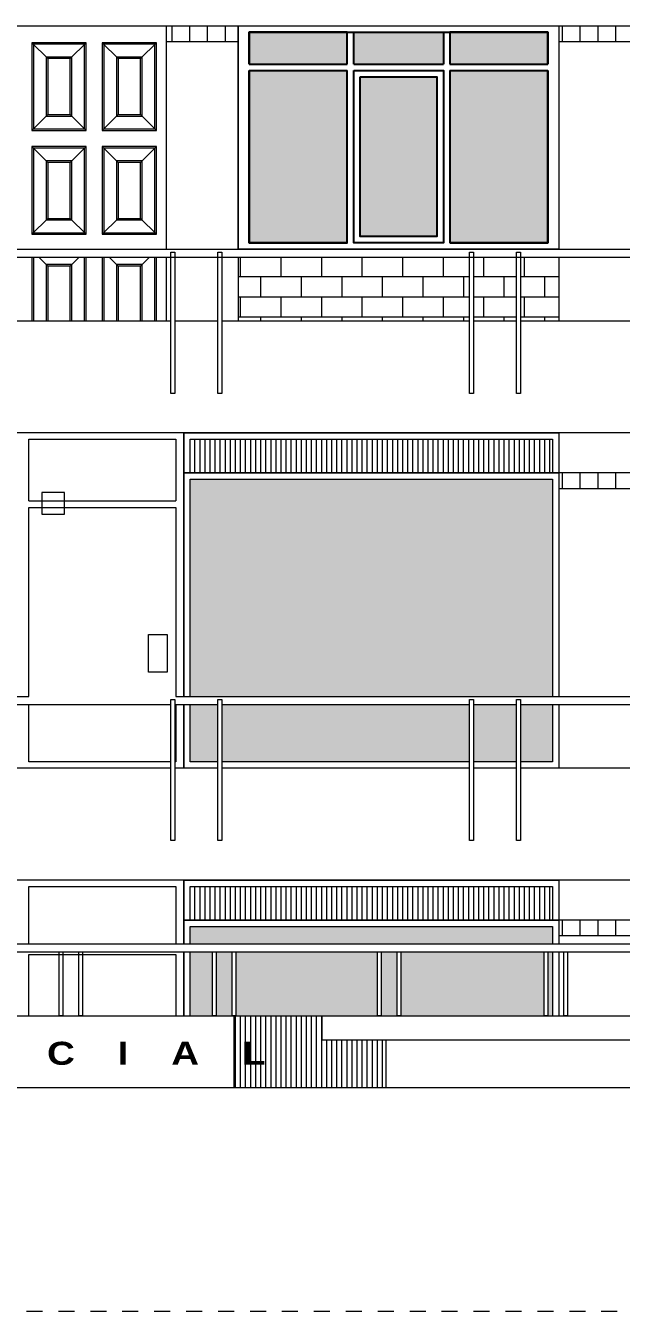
# Model space of a CAD drawing. Header units: millimetres. Extents: x 2178 to 2304, y 1220 to 1359.
# Drawn here: x 2271.5 to 2275.23, y 1232.45 to 1240.5 of the extents above; entities that cross this region are included whole.
import ezdxf
from ezdxf.enums import TextEntityAlignment as Align

# ---------------------------------------------------------------- set-up
doc = ezdxf.new("R2010")
doc.units = ezdxf.units.MM
doc.linetypes.add('HIDDEN2', pattern=[0.1875, 0.125, -0.0625])
doc.layers.get('0').update_dxf_attribs({"lineweight": 0})
for name, color, linetype, lineweight in [('Pluma 0.10', 252, 'Continuous', 0), ('PLUMA 7', 10, 'Continuous', 0), ('Proy. Volado', 150, 'HIDDEN2', 5), ('TEXTO', 5, 'Continuous', 18), ('VIDRIOS', 250, 'Continuous', 5)]:
    doc.layers.add(name, color=color, linetype=linetype, lineweight=lineweight)
doc.layers.add('Vidrio', color=150, linetype='Continuous')
doc.styles.add('ARIAL-N', font='arialbd.ttf')
pattern_1 = [(90, (1087.04629, -584.65824), (-0.111125, 7e-18), [])]
pattern_2 = [(90, (1087.046287, -584.65824), (-0.03175, 2e-18), [])]

msp = doc.modelspace()

# ---------------------------------------------------------------- hatches: boundary and pattern name
at = {"layer": 'Pluma 0.10'}
h = msp.add_hatch(dxfattribs=at)
h.set_pattern_fill('LINE', color=256, scale=0.035, angle=90)
h.set_pattern_definition(pattern_1)
h.paths.add_polyline_path([(2261.6995, 1240.5046), (2260.8323, 1240.5046), (2260.7258, 1240.4046), (2261.6995, 1240.4046)])
h.paths.add_polyline_path([(2263.6295, 1240.5046), (2262.6295, 1240.5046), (2262.6295, 1240.4046), (2263.6295, 1240.4046)])
h.paths.add_polyline_path([(2267.9795, 1240.5046), (2266.2295, 1240.5046), (2266.2295, 1240.4046), (2267.9795, 1240.4046)])
h.paths.add_polyline_path([(2272.8295, 1240.5046), (2272.3795, 1240.5046), (2272.3795, 1240.4046), (2272.8295, 1240.4046)])
h.paths.add_polyline_path([(2276.3795, 1240.5046), (2274.8393, 1240.5046), (2274.8393, 1240.4046), (2276.3795, 1240.4046)])
h = msp.add_hatch(dxfattribs=at)
h.set_pattern_fill('BRICK', color=256, scale=0.02)
h.set_pattern_definition([(0, (1087.04629, -584.65824), (0, 0.127), []), (90, (1087.04629, -584.65824), (-0.254, 2e-17), [0.127, -0.127]), (90, (1087.17329, -584.65824), (-0.254, 2e-17), [-0.127, 0.127])])
h.paths.add_polyline_path([(2264.4825, 1238.6546), (2264.4825, 1239.0546), (2263.6295, 1239.0546), (2263.6295, 1238.6546)])
h.paths.add_polyline_path([(2264.5072, 1238.6546), (2264.7766, 1238.6546), (2264.7766, 1239.0546), (2264.5072, 1239.0546)])
h.paths.add_polyline_path([(2264.8013, 1239.0546), (2264.8013, 1238.6546), (2266.2295, 1238.6546), (2266.2295, 1239.0546)])
h.paths.add_polyline_path([(2270.3332, 1238.6546), (2270.3332, 1239.0546), (2269.1295, 1239.0546), (2269.1295, 1238.6546), (2269.5045, 1238.6546)])
h.paths.add_polyline_path([(2270.6273, 1239.0546), (2270.3579, 1239.0546), (2270.3579, 1238.6546), (2270.6273, 1238.6546)])
h.paths.add_polyline_path([(2271.0795, 1238.6546), (2271.0795, 1239.0546), (2270.652, 1239.0546), (2270.652, 1238.6546)])
h.paths.add_polyline_path([(2274.2795, 1238.6546), (2274.2795, 1239.0546), (2272.8295, 1239.0546), (2272.8295, 1238.6546)])
h.paths.add_polyline_path([(2274.5736, 1238.6546), (2274.5736, 1239.0546), (2274.3042, 1239.0546), (2274.3042, 1238.6546)])
h.paths.add_polyline_path([(2274.8393, 1239.0546), (2274.5983, 1239.0546), (2274.5983, 1238.6546), (2274.8393, 1238.6546)])
h = msp.add_hatch(dxfattribs=at)
h.set_pattern_fill('LINE', color=256, scale=0.01, angle=90)
h.set_pattern_definition(pattern_2)
h.paths.add_polyline_path([(2274.7993, 1237.9146), (2272.5293, 1237.9146), (2272.5293, 1237.7046), (2274.7993, 1237.7046)])
h = msp.add_hatch(dxfattribs=at)
h.set_pattern_fill('LINE', color=256, scale=0.035, angle=90)
h.set_pattern_definition(pattern_1)
h.paths.add_polyline_path([(2276.3795, 1237.7046), (2274.8393, 1237.7046), (2274.8393, 1237.6046), (2276.3795, 1237.6046)])
h = msp.add_hatch(dxfattribs=at)
h.set_pattern_fill('LINE', color=256, scale=0.01, angle=90)
h.set_pattern_definition([(90, (1087.046287, -587.45824), (-0.03175, 2e-18), [])])
h.paths.add_polyline_path([(2274.7993, 1234.9046), (2274.7993, 1235.1146), (2272.5293, 1235.1146), (2272.5293, 1234.9046)])
h = msp.add_hatch(dxfattribs=at)
h.set_pattern_fill('LINE', color=256, scale=0.035, angle=90)
h.set_pattern_definition([(90, (1087.04629, -587.45824), (-0.111125, 7e-18), [])])
h.paths.add_polyline_path([(2276.3795, 1234.9046), (2274.8393, 1234.9046), (2274.8393, 1234.8046), (2276.3795, 1234.8046)])
h = msp.add_hatch(dxfattribs=at)
h.set_pattern_fill('LINE', color=256, scale=0.01, angle=90)
h.set_pattern_definition(pattern_2)
h.paths.add_polyline_path([(2271.0045, 1234.3046), (2270.2545, 1233.8546), (2271.0045, 1233.8546)])
h.paths.add_polyline_path([(2273.7545, 1234.1546), (2273.3545, 1234.1546), (2273.3545, 1234.3046), (2272.8045, 1234.3046), (2272.8045, 1233.8546), (2273.7545, 1233.8546)])
h.paths.add_polyline_path([(2277.0795, 1234.3046), (2276.3795, 1234.3046), (2276.3795, 1234.1546), (2275.9795, 1234.1546), (2275.9795, 1233.8546), (2277.0795, 1233.8546)])
h.paths.add_polyline_path([(2277.9795, 1234.3046), (2277.2295, 1234.3046), (2277.2295, 1233.8546), (2277.9795, 1233.8546)])
h.paths.add_polyline_path([(2278.7295, 1234.3046), (2278.4795, 1234.3046), (2278.4795, 1233.8546), (2278.7295, 1233.8546)])
at = {"layer": 'VIDRIOS'}
h = msp.add_hatch(color=256, dxfattribs=at)
h.set_gradient(color1=(157, 154, 158), rotation=45, one_color=1, tint=1, name='HEMISPHERICAL')
h.paths.add_polyline_path([(2273.5138, 1240.2246), (2272.8994, 1240.2246), (2272.8994, 1239.1446), (2273.5138, 1239.1446)])
h.paths.add_polyline_path([(2273.5138, 1240.4646), (2272.8994, 1240.4646), (2272.8994, 1240.2646), (2273.5138, 1240.2646)])
h.paths.add_polyline_path([(2274.1151, 1240.4646), (2273.5538, 1240.4646), (2273.5538, 1240.2646), (2274.1151, 1240.2646)])
h.paths.add_polyline_path([(2274.0751, 1240.1846), (2273.5938, 1240.1846), (2273.5938, 1239.1846), (2274.0751, 1239.1846)])
h.paths.add_polyline_path([(2274.7694, 1240.2246), (2274.1551, 1240.2246), (2274.1551, 1239.1446), (2274.7694, 1239.1446)])
h.paths.add_polyline_path([(2274.7694, 1240.4646), (2274.1551, 1240.4646), (2274.1551, 1240.2646), (2274.7694, 1240.2646)])
h = msp.add_hatch(color=256, dxfattribs=at)
h.set_gradient(color1=(157, 154, 158), rotation=45, one_color=1, tint=1, name='HEMISPHERICAL')
h.paths.add_polyline_path([(2274.7993, 1236.3046), (2274.7993, 1237.6646), (2272.5293, 1237.6646), (2272.5293, 1236.3046)])
h.paths.add_polyline_path([(2274.2795, 1235.8946), (2274.2795, 1236.2546), (2272.728, 1236.2546), (2272.728, 1235.8946)])
h.paths.add_polyline_path([(2272.7033, 1236.2546), (2272.5293, 1236.2546), (2272.5293, 1235.8946), (2272.7033, 1235.8946)])
h.paths.add_polyline_path([(2274.7993, 1236.2546), (2274.5983, 1236.2546), (2274.5983, 1235.8946), (2274.7993, 1235.8946)])
h.paths.add_polyline_path([(2274.5736, 1236.2546), (2274.3042, 1236.2546), (2274.3042, 1235.8946), (2274.5736, 1235.8946)])
h = msp.add_hatch(color=256, dxfattribs=at)
h.set_gradient(color1=(157, 154, 158), rotation=45, one_color=1, tint=1, name='HEMISPHERICAL')
h.paths.add_polyline_path([(2272.67, 1234.7046), (2272.5293, 1234.7046), (2272.5293, 1234.3046), (2272.67, 1234.3046)])
h.paths.add_polyline_path([(2274.7993, 1234.8646), (2272.5293, 1234.8646), (2272.5293, 1234.7546), (2274.7993, 1234.7546)])
h.paths.add_polyline_path([(2273.7036, 1234.7046), (2272.8149, 1234.7046), (2272.8149, 1234.3046), (2273.7036, 1234.3046)])
h.paths.add_polyline_path([(2272.7927, 1234.7046), (2272.6923, 1234.7046), (2272.6923, 1234.3046), (2272.7927, 1234.3046)])
h.paths.add_polyline_path([(2273.8262, 1234.7046), (2273.7258, 1234.7046), (2273.7258, 1234.3046), (2273.8262, 1234.3046)])
h.paths.add_polyline_path([(2274.7469, 1234.7046), (2273.8485, 1234.7046), (2273.8485, 1234.3046), (2274.7469, 1234.3046)])
h.paths.add_polyline_path([(2274.7993, 1234.7046), (2274.7692, 1234.7046), (2274.7692, 1234.3046), (2274.7993, 1234.3046)])

# ---------------------------------------------------------------- linework, layer by layer
for points in [[(2272.3795, 1240.5046), (2272.3795, 1239.1046)], [(2272.8295, 1240.5046), (2272.8295, 1239.1046)], [(2274.8393, 1240.5046), (2274.8393, 1239.1046)], [(2272.3795, 1239.0546), (2272.3795, 1238.6546)], [(2272.8295, 1239.0546), (2272.8295, 1238.6546)], [(2274.8393, 1239.0546), (2274.8393, 1238.6546)], [(2272.4092, 1238.6546), (2270.652, 1238.6546)], [(2272.7033, 1238.6546), (2272.4339, 1238.6546)], [(2274.2795, 1238.6546), (2272.728, 1238.6546)], [(2274.5736, 1238.6546), (2274.3042, 1238.6546)], [(2276.2038, 1238.6546), (2274.5983, 1238.6546)], [(2277.8155, 1237.9546), (2269.5045, 1237.9546)], [(2272.4893, 1237.9546), (2272.4893, 1236.3046)], [(2274.8393, 1237.9546), (2274.8393, 1236.3046)], [(2271.5195, 1237.5287), (2271.5195, 1237.9146), (2272.4395, 1237.9146), (2272.4395, 1237.5287)], [(2272.5293, 1237.7046), (2272.5293, 1237.9146), (2274.7993, 1237.9146), (2274.7993, 1237.7046)], [(2272.4893, 1236.3046), (2272.4893, 1237.7046), (2274.8393, 1237.7046), (2274.8393, 1236.3046)], [(2272.5293, 1236.3046), (2272.5293, 1237.6646), (2274.7993, 1237.6646), (2274.7993, 1236.3046)], [(2271.5195, 1237.5287), (2272.4395, 1237.5287)], [(2271.5195, 1236.3046), (2271.5195, 1237.4887)], [(2271.5195, 1237.4887), (2272.4395, 1237.4887)], [(2272.4395, 1237.4887), (2272.4395, 1236.3046)], [(2272.4092, 1235.8946), (2271.5195, 1235.8946), (2271.5195, 1236.2546)], [(2272.4395, 1236.2546), (2272.4395, 1235.8946), (2272.4339, 1235.8946)], [(2272.4893, 1236.2546), (2272.4893, 1235.8546)], [(2272.7033, 1235.8546), (2272.4893, 1235.8546), (2272.4893, 1236.2546)], [(2272.7033, 1235.8946), (2272.5293, 1235.8946), (2272.5293, 1236.2546)], [(2274.8393, 1236.2546), (2274.8393, 1235.8546), (2274.5983, 1235.8546)], [(2274.7993, 1236.2546), (2274.7993, 1235.8946), (2274.5983, 1235.8946)], [(2274.8393, 1236.2546), (2274.8393, 1235.8546)], [(2272.4092, 1235.8546), (2270.652, 1235.8546)], [(2272.7033, 1235.8546), (2272.4339, 1235.8546)], [(2274.2795, 1235.8946), (2272.728, 1235.8946)], [(2274.2795, 1235.8546), (2272.728, 1235.8546)], [(2274.2795, 1235.8546), (2272.728, 1235.8546)], [(2274.5736, 1235.8946), (2274.3042, 1235.8946)], [(2274.5736, 1235.8546), (2274.3042, 1235.8546)], [(2274.5736, 1235.8546), (2274.3042, 1235.8546)], [(2276.2038, 1235.8546), (2274.5983, 1235.8546)], [(2277.9103, 1235.1546), (2269.5045, 1235.1546)], [(2271.5195, 1234.7546), (2271.5195, 1235.1146), (2272.4395, 1235.1146), (2272.4395, 1234.7546)], [(2272.4893, 1235.1546), (2272.4893, 1234.7546)], [(2272.5293, 1234.9046), (2272.5293, 1235.1146), (2274.7993, 1235.1146), (2274.7993, 1234.9046)], [(2274.8393, 1235.1546), (2274.8393, 1234.7546)], [(2272.4893, 1234.7546), (2272.4893, 1234.9046), (2274.8393, 1234.9046), (2274.8393, 1234.7546)], [(2272.5293, 1234.7546), (2272.5293, 1234.8646), (2274.7993, 1234.8646), (2274.7993, 1234.7546)], [(2271.0045, 1234.7546), (2277.0795, 1234.7546)], [(2271.0184, 1234.7046), (2277.0795, 1234.7046)], [(2271.5195, 1234.3046), (2271.5195, 1234.6887)], [(2271.5195, 1234.6887), (2272.4395, 1234.6887)], [(2272.4395, 1234.6887), (2272.4395, 1234.3046)], [(2272.4893, 1234.7046), (2272.4893, 1234.3046)], [(2272.4893, 1234.3046), (2272.4893, 1234.7046)], [(2272.5293, 1234.3046), (2272.5293, 1234.7046)], [(2274.7993, 1234.7046), (2274.7993, 1234.3046)], [(2274.8393, 1234.7046), (2274.8393, 1234.3046)], [(2274.8393, 1234.7046), (2274.8393, 1234.3046)], [(2271.0045, 1234.3046), (2277.0795, 1234.3046)], [(2272.8045, 1233.8546), (2272.8045, 1234.3046)], [(2273.3545, 1234.1546), (2273.3545, 1234.3046)], [(2273.3545, 1234.3046), (2273.3545, 1234.1546), (2276.3795, 1234.1546)], [(2273.3545, 1234.1546), (2273.7545, 1234.1546), (2273.7545, 1233.8546)]]:
    msp.add_lwpolyline(points)
for points in [[(2272.8295, 1240.5046), (2274.8393, 1240.5046), (2274.8393, 1239.1046), (2272.8295, 1239.1046)], [(2272.4893, 1237.9546), (2274.8393, 1237.9546), (2274.8393, 1237.7046), (2272.4893, 1237.7046)], [(2271.5997, 1237.4451), (2271.742, 1237.4451), (2271.742, 1237.5813), (2271.5997, 1237.5813)], [(2272.2684, 1236.6918), (2272.386, 1236.6918), (2272.386, 1236.4567), (2272.2684, 1236.4567)], [(2272.4893, 1235.1546), (2274.8393, 1235.1546), (2274.8393, 1234.9046), (2272.4893, 1234.9046)], [(2271.71, 1234.7046), (2271.7323, 1234.7046), (2271.7323, 1234.3046), (2271.71, 1234.3046)], [(2271.8327, 1234.7046), (2271.8549, 1234.7046), (2271.8549, 1234.3046), (2271.8327, 1234.3046)], [(2272.67, 1234.7046), (2272.6923, 1234.7046), (2272.6923, 1234.3046), (2272.67, 1234.3046)], [(2272.7927, 1234.7046), (2272.8149, 1234.7046), (2272.8149, 1234.3046), (2272.7927, 1234.3046)], [(2273.7036, 1234.7046), (2273.7258, 1234.7046), (2273.7258, 1234.3046), (2273.7036, 1234.3046)], [(2273.8262, 1234.7046), (2273.8485, 1234.7046), (2273.8485, 1234.3046), (2273.8262, 1234.3046)], [(2274.7469, 1234.7046), (2274.7692, 1234.7046), (2274.7692, 1234.3046), (2274.7469, 1234.3046)], [(2274.8696, 1234.7046), (2274.8918, 1234.7046), (2274.8918, 1234.3046), (2274.8696, 1234.3046)]]:
    msp.add_lwpolyline(points, close=True)
at = {"layer": 'Pluma 0.10'}
for p, q in [((2271.8786, 1240.3984), (2271.5386, 1240.3984)), ((2271.5386, 1240.3984), (2271.5386, 1239.8484)), ((2271.6386, 1240.2984), (2271.5386, 1240.3984)), ((2271.8786, 1240.3984), (2271.5386, 1240.3984)), ((2271.5386, 1240.3984), (2271.5386, 1239.8484)), ((2271.6386, 1240.2984), (2271.5386, 1240.3984)), ((2271.8686, 1240.3884), (2271.5486, 1240.3884)), ((2271.5486, 1240.3884), (2271.5486, 1239.8584)), ((2271.8686, 1240.3884), (2271.5486, 1240.3884)), ((2271.5486, 1240.3884), (2271.5486, 1239.8584)), ((2271.7786, 1240.2984), (2271.8786, 1240.3984)), ((2271.7786, 1240.2984), (2271.8786, 1240.3984)), ((2271.8686, 1239.8584), (2271.8686, 1240.3884)), ((2271.8686, 1239.8584), (2271.8686, 1240.3884)), ((2271.8786, 1239.8484), (2271.8786, 1240.3984)), ((2271.8786, 1240.3984), (2271.8786, 1240.3984)), ((2271.8786, 1239.8484), (2271.8786, 1240.3984)), ((2271.8786, 1240.3984), (2271.8786, 1240.3984)), ((2272.3186, 1240.3984), (2271.9786, 1240.3984)), ((2271.9786, 1240.3984), (2271.9786, 1239.8484)), ((2272.0786, 1240.2984), (2271.9786, 1240.3984)), ((2272.3186, 1240.3984), (2271.9786, 1240.3984)), ((2271.9786, 1240.3984), (2271.9786, 1239.8484)), ((2272.0786, 1240.2984), (2271.9786, 1240.3984)), ((2272.3086, 1240.3884), (2271.9886, 1240.3884)), ((2271.9886, 1240.3884), (2271.9886, 1239.8584)), ((2272.3086, 1240.3884), (2271.9886, 1240.3884)), ((2271.9886, 1240.3884), (2271.9886, 1239.8584)), ((2272.2186, 1240.2984), (2272.3186, 1240.3984)), ((2272.2186, 1240.2984), (2272.3186, 1240.3984)), ((2272.3086, 1239.8584), (2272.3086, 1240.3884)), ((2272.3086, 1239.8584), (2272.3086, 1240.3884)), ((2272.3186, 1239.8484), (2272.3186, 1240.3984)), ((2272.3186, 1240.3984), (2272.3186, 1240.3984)), ((2272.3186, 1239.8484), (2272.3186, 1240.3984)), ((2272.3186, 1240.3984), (2272.3186, 1240.3984)), ((2271.7886, 1240.3084), (2271.6286, 1240.3084)), ((2271.6286, 1240.3084), (2271.6286, 1239.9384)), ((2271.7886, 1240.3084), (2271.6286, 1240.3084)), ((2271.6286, 1240.3084), (2271.6286, 1239.9384)), ((2271.7786, 1240.2984), (2271.6386, 1240.2984)), ((2271.6386, 1240.2984), (2271.6386, 1239.9484)), ((2271.7786, 1240.2984), (2271.6386, 1240.2984)), ((2271.6386, 1240.2984), (2271.6386, 1239.9484)), ((2271.7786, 1239.9484), (2271.7786, 1240.2984)), ((2271.7786, 1239.9484), (2271.7786, 1240.2984)), ((2271.7886, 1239.9384), (2271.7886, 1240.3084)), ((2271.7886, 1239.9384), (2271.7886, 1240.3084)), ((2272.2286, 1240.3084), (2272.0686, 1240.3084)), ((2272.0686, 1240.3084), (2272.0686, 1239.9384)), ((2272.2286, 1240.3084), (2272.0686, 1240.3084)), ((2272.0686, 1240.3084), (2272.0686, 1239.9384)), ((2272.2186, 1240.2984), (2272.0786, 1240.2984)), ((2272.0786, 1240.2984), (2272.0786, 1239.9484)), ((2272.2186, 1240.2984), (2272.0786, 1240.2984)), ((2272.0786, 1240.2984), (2272.0786, 1239.9484)), ((2272.2186, 1239.9484), (2272.2186, 1240.2984)), ((2272.2186, 1239.9484), (2272.2186, 1240.2984)), ((2272.2286, 1239.9384), (2272.2286, 1240.3084)), ((2272.2286, 1239.9384), (2272.2286, 1240.3084)), ((2271.6386, 1239.9484), (2271.5386, 1239.8484)), ((2271.6386, 1239.9484), (2271.5386, 1239.8484)), ((2271.6386, 1239.9484), (2271.7786, 1239.9484)), ((2271.6386, 1239.9484), (2271.7786, 1239.9484)), ((2271.8786, 1239.8484), (2271.7786, 1239.9484)), ((2271.8786, 1239.8484), (2271.7786, 1239.9484)), ((2272.0786, 1239.9484), (2271.9786, 1239.8484)), ((2272.0786, 1239.9484), (2271.9786, 1239.8484)), ((2272.0786, 1239.9484), (2272.2186, 1239.9484)), ((2272.0786, 1239.9484), (2272.2186, 1239.9484)), ((2272.3186, 1239.8484), (2272.2186, 1239.9484)), ((2272.3186, 1239.8484), (2272.2186, 1239.9484)), ((2271.6286, 1239.9384), (2271.7886, 1239.9384)), ((2271.6286, 1239.9384), (2271.7886, 1239.9384)), ((2272.0686, 1239.9384), (2272.2286, 1239.9384)), ((2272.0686, 1239.9384), (2272.2286, 1239.9384)), ((2271.5386, 1239.8484), (2271.8786, 1239.8484)), ((2271.5386, 1239.8484), (2271.8786, 1239.8484)), ((2271.5486, 1239.8584), (2271.8686, 1239.8584)), ((2271.5486, 1239.8584), (2271.8686, 1239.8584)), ((2271.9786, 1239.8484), (2272.3186, 1239.8484)), ((2271.9786, 1239.8484), (2272.3186, 1239.8484)), ((2271.9886, 1239.8584), (2272.3086, 1239.8584)), ((2271.9886, 1239.8584), (2272.3086, 1239.8584)), ((2271.8786, 1239.7484), (2271.5386, 1239.7484)), ((2271.5386, 1239.7484), (2271.5386, 1239.1984)), ((2271.6386, 1239.6484), (2271.5386, 1239.7484)), ((2271.8786, 1239.7484), (2271.5386, 1239.7484)), ((2271.5386, 1239.7484), (2271.5386, 1239.1984)), ((2271.6386, 1239.6484), (2271.5386, 1239.7484)), ((2271.8686, 1239.7384), (2271.5486, 1239.7384)), ((2271.5486, 1239.7384), (2271.5486, 1239.2084)), ((2271.8686, 1239.7384), (2271.5486, 1239.7384)), ((2271.5486, 1239.7384), (2271.5486, 1239.2084)), ((2271.7786, 1239.6484), (2271.8786, 1239.7484)), ((2271.7786, 1239.6484), (2271.8786, 1239.7484)), ((2271.8686, 1239.2084), (2271.8686, 1239.7384)), ((2271.8686, 1239.2084), (2271.8686, 1239.7384)), ((2271.8786, 1239.1984), (2271.8786, 1239.7484)), ((2271.8786, 1239.7484), (2271.8786, 1239.7484)), ((2271.8786, 1239.1984), (2271.8786, 1239.7484)), ((2271.8786, 1239.7484), (2271.8786, 1239.7484)), ((2272.3186, 1239.7484), (2271.9786, 1239.7484)), ((2271.9786, 1239.7484), (2271.9786, 1239.1984)), ((2272.0786, 1239.6484), (2271.9786, 1239.7484)), ((2272.3186, 1239.7484), (2271.9786, 1239.7484)), ((2271.9786, 1239.7484), (2271.9786, 1239.1984)), ((2272.0786, 1239.6484), (2271.9786, 1239.7484)), ((2272.3086, 1239.7384), (2271.9886, 1239.7384)), ((2271.9886, 1239.7384), (2271.9886, 1239.2084)), ((2272.3086, 1239.7384), (2271.9886, 1239.7384)), ((2271.9886, 1239.7384), (2271.9886, 1239.2084)), ((2272.2186, 1239.6484), (2272.3186, 1239.7484)), ((2272.2186, 1239.6484), (2272.3186, 1239.7484)), ((2272.3086, 1239.2084), (2272.3086, 1239.7384)), ((2272.3086, 1239.2084), (2272.3086, 1239.7384)), ((2272.3186, 1239.1984), (2272.3186, 1239.7484)), ((2272.3186, 1239.7484), (2272.3186, 1239.7484)), ((2272.3186, 1239.1984), (2272.3186, 1239.7484)), ((2272.3186, 1239.7484), (2272.3186, 1239.7484)), ((2271.7886, 1239.6584), (2271.6286, 1239.6584)), ((2271.6286, 1239.6584), (2271.6286, 1239.2884)), ((2271.7886, 1239.6584), (2271.6286, 1239.6584)), ((2271.6286, 1239.6584), (2271.6286, 1239.2884)), ((2271.7786, 1239.6484), (2271.6386, 1239.6484)), ((2271.6386, 1239.6484), (2271.6386, 1239.2984)), ((2271.7786, 1239.6484), (2271.6386, 1239.6484)), ((2271.6386, 1239.6484), (2271.6386, 1239.2984)), ((2271.7786, 1239.2984), (2271.7786, 1239.6484)), ((2271.7786, 1239.2984), (2271.7786, 1239.6484)), ((2271.7886, 1239.2884), (2271.7886, 1239.6584)), ((2271.7886, 1239.2884), (2271.7886, 1239.6584)), ((2272.2286, 1239.6584), (2272.0686, 1239.6584)), ((2272.0686, 1239.6584), (2272.0686, 1239.2884)), ((2272.2286, 1239.6584), (2272.0686, 1239.6584)), ((2272.0686, 1239.6584), (2272.0686, 1239.2884)), ((2272.2186, 1239.6484), (2272.0786, 1239.6484)), ((2272.0786, 1239.6484), (2272.0786, 1239.2984)), ((2272.2186, 1239.6484), (2272.0786, 1239.6484)), ((2272.0786, 1239.6484), (2272.0786, 1239.2984)), ((2272.2186, 1239.2984), (2272.2186, 1239.6484)), ((2272.2186, 1239.2984), (2272.2186, 1239.6484)), ((2272.2286, 1239.2884), (2272.2286, 1239.6584)), ((2272.2286, 1239.2884), (2272.2286, 1239.6584)), ((2271.6386, 1239.2984), (2271.5386, 1239.1984)), ((2271.6386, 1239.2984), (2271.5386, 1239.1984)), ((2271.6386, 1239.2984), (2271.7786, 1239.2984)), ((2271.6386, 1239.2984), (2271.7786, 1239.2984)), ((2271.8786, 1239.1984), (2271.7786, 1239.2984)), ((2271.8786, 1239.1984), (2271.7786, 1239.2984)), ((2272.0786, 1239.2984), (2271.9786, 1239.1984)), ((2272.0786, 1239.2984), (2271.9786, 1239.1984)), ((2272.0786, 1239.2984), (2272.2186, 1239.2984)), ((2272.0786, 1239.2984), (2272.2186, 1239.2984)), ((2272.3186, 1239.1984), (2272.2186, 1239.2984)), ((2272.3186, 1239.1984), (2272.2186, 1239.2984)), ((2271.6286, 1239.2884), (2271.7886, 1239.2884)), ((2271.6286, 1239.2884), (2271.7886, 1239.2884)), ((2272.0686, 1239.2884), (2272.2286, 1239.2884)), ((2272.0686, 1239.2884), (2272.2286, 1239.2884)), ((2271.5386, 1239.1984), (2271.8786, 1239.1984)), ((2271.5386, 1239.1984), (2271.8786, 1239.1984)), ((2271.5486, 1239.2084), (2271.8686, 1239.2084)), ((2271.5486, 1239.2084), (2271.8686, 1239.2084)), ((2271.9786, 1239.1984), (2272.3186, 1239.1984)), ((2271.9786, 1239.1984), (2272.3186, 1239.1984)), ((2271.9886, 1239.2084), (2272.3086, 1239.2084)), ((2271.9886, 1239.2084), (2272.3086, 1239.2084)), ((2271.5386, 1239.0546), (2271.5386, 1238.6546)), ((2271.5386, 1239.0546), (2271.5386, 1238.6546)), ((2271.5486, 1239.0546), (2271.5486, 1238.6546)), ((2271.5486, 1239.0546), (2271.5486, 1238.6546)), ((2271.6386, 1238.9984), (2271.5825, 1239.0546)), ((2271.6386, 1238.9984), (2271.5825, 1239.0546)), ((2271.7886, 1239.0084), (2271.6286, 1239.0084)), ((2271.6286, 1239.0084), (2271.6286, 1238.6546)), ((2271.7886, 1239.0084), (2271.6286, 1239.0084)), ((2271.6286, 1239.0084), (2271.6286, 1238.6546)), ((2271.7786, 1238.9984), (2271.6386, 1238.9984)), ((2271.6386, 1238.9984), (2271.6386, 1238.6546)), ((2271.7786, 1238.9984), (2271.6386, 1238.9984)), ((2271.6386, 1238.9984), (2271.6386, 1238.6546)), ((2271.7786, 1238.9984), (2271.8348, 1239.0546)), ((2271.7786, 1238.9984), (2271.8348, 1239.0546)), ((2271.7786, 1238.6546), (2271.7786, 1238.9984)), ((2271.7786, 1238.6546), (2271.7786, 1238.9984)), ((2271.7886, 1238.6546), (2271.7886, 1239.0084)), ((2271.7886, 1238.6546), (2271.7886, 1239.0084)), ((2271.8686, 1238.6546), (2271.8686, 1239.0546)), ((2271.8686, 1238.6546), (2271.8686, 1239.0546)), ((2271.8786, 1238.6546), (2271.8786, 1239.0546)), ((2271.8786, 1238.6546), (2271.8786, 1239.0546)), ((2271.9786, 1239.0546), (2271.9786, 1238.6546)), ((2271.9786, 1239.0546), (2271.9786, 1238.6546)), ((2271.9886, 1239.0546), (2271.9886, 1238.6546)), ((2271.9886, 1239.0546), (2271.9886, 1238.6546)), ((2272.0786, 1238.9984), (2272.0225, 1239.0546)), ((2272.0786, 1238.9984), (2272.0225, 1239.0546)), ((2272.2286, 1239.0084), (2272.0686, 1239.0084)), ((2272.0686, 1239.0084), (2272.0686, 1238.6546)), ((2272.2286, 1239.0084), (2272.0686, 1239.0084)), ((2272.0686, 1239.0084), (2272.0686, 1238.6546)), ((2272.2186, 1238.9984), (2272.0786, 1238.9984)), ((2272.0786, 1238.9984), (2272.0786, 1238.6546)), ((2272.2186, 1238.9984), (2272.0786, 1238.9984)), ((2272.0786, 1238.9984), (2272.0786, 1238.6546)), ((2272.2186, 1238.9984), (2272.2748, 1239.0546)), ((2272.2186, 1238.9984), (2272.2748, 1239.0546)), ((2272.2186, 1238.6546), (2272.2186, 1238.9984)), ((2272.2186, 1238.6546), (2272.2186, 1238.9984)), ((2272.2286, 1238.6546), (2272.2286, 1239.0084)), ((2272.2286, 1238.6546), (2272.2286, 1239.0084)), ((2272.3086, 1238.6546), (2272.3086, 1239.0546)), ((2272.3086, 1238.6546), (2272.3086, 1239.0546)), ((2272.3186, 1238.6546), (2272.3186, 1239.0546)), ((2272.3186, 1238.6546), (2272.3186, 1239.0546))]:
    msp.add_line(p, q, dxfattribs=at)
for points in [[(2260.8323, 1240.5046), (2276.3795, 1240.5046)], [(2272.8295, 1240.4046), (2272.3795, 1240.4046)], [(2276.3795, 1240.4046), (2274.8393, 1240.4046)], [(2262.8052, 1239.1046), (2276.2038, 1239.1046)], [(2268.7978, 1239.0546), (2276.2038, 1239.0546)], [(2278.1767, 1237.7046), (2272.4893, 1237.7046)], [(2276.3795, 1237.6046), (2274.8393, 1237.6046)], [(2269.0195, 1236.3046), (2271.5195, 1236.3046)], [(2270.652, 1236.2546), (2272.4092, 1236.2546)], [(2272.4339, 1236.2546), (2272.7033, 1236.2546)], [(2272.4395, 1236.3046), (2276.2038, 1236.3046)], [(2272.728, 1236.2546), (2274.2795, 1236.2546)], [(2274.3042, 1236.2546), (2274.5736, 1236.2546)], [(2274.5983, 1236.2546), (2276.2038, 1236.2546)], [(2278.1767, 1234.9046), (2272.4893, 1234.9046)], [(2276.3795, 1234.8046), (2274.8393, 1234.8046)]]:
    msp.add_lwpolyline(points, dxfattribs=at)
for points in [[(2272.4092, 1239.0857), (2272.4339, 1239.0857), (2272.4339, 1238.2021), (2272.4092, 1238.2021)], [(2272.7033, 1239.0857), (2272.728, 1239.0857), (2272.728, 1238.2021), (2272.7033, 1238.2021)], [(2274.2795, 1239.0857), (2274.3042, 1239.0857), (2274.3042, 1238.2021), (2274.2795, 1238.2021)], [(2274.5736, 1239.0857), (2274.5983, 1239.0857), (2274.5983, 1238.2021), (2274.5736, 1238.2021)], [(2272.4092, 1236.2857), (2272.4339, 1236.2857), (2272.4339, 1235.4021), (2272.4092, 1235.4021)], [(2272.7033, 1236.2857), (2272.728, 1236.2857), (2272.728, 1235.4021), (2272.7033, 1235.4021)], [(2274.2795, 1236.2857), (2274.3042, 1236.2857), (2274.3042, 1235.4021), (2274.2795, 1235.4021)], [(2274.5736, 1236.2857), (2274.5983, 1236.2857), (2274.5983, 1235.4021), (2274.5736, 1235.4021)]]:
    msp.add_lwpolyline(points, close=True, dxfattribs=at)
at = {"layer": 'PLUMA 7'}
msp.add_lwpolyline([(2295.6806, 1233.8546), (2269.5045, 1233.8546)], dxfattribs=at)
at = {"layer": 'Proy. Volado', "ltscale": 0.5}
msp.add_lwpolyline([(2258.9045, 1233.7046), (2258.9045, 1232.4546), (2280.1045, 1232.4546), (2280.1045, 1233.7046)], dxfattribs=at)
at = {"layer": 'Vidrio'}
for p, q in [((2272.8994, 1240.2646), (2273.5138, 1240.2646)), ((2273.5538, 1240.2646), (2274.1151, 1240.2646)), ((2274.1551, 1240.2646), (2274.7694, 1240.2646)), ((2272.8994, 1240.2246), (2273.5138, 1240.2246)), ((2273.5538, 1240.2246), (2274.1151, 1240.2246)), ((2274.1551, 1240.2246), (2274.7694, 1240.2246))]:
    msp.add_line(p, q, dxfattribs=at)
for points in [[(2272.8994, 1240.2646), (2272.8994, 1240.4646), (2274.7694, 1240.4646), (2274.7694, 1240.2646)], [(2272.8994, 1240.4646), (2272.8994, 1240.2646)], [(2273.5138, 1240.2646), (2273.5138, 1240.4646), (2272.8994, 1240.4646)], [(2273.5538, 1240.2646), (2273.5538, 1240.4646), (2273.5538, 1240.4646)], [(2274.1151, 1240.4646), (2274.1151, 1240.2646)], [(2274.1551, 1240.4646), (2274.1551, 1240.2646)], [(2274.7694, 1240.2646), (2274.7694, 1240.4646), (2274.1551, 1240.4646)], [(2273.5138, 1239.1446), (2272.8994, 1239.1446), (2272.8994, 1240.2246)], [(2272.8994, 1240.2246), (2272.8994, 1239.1446)], [(2272.8994, 1239.1446), (2273.5138, 1239.1446), (2273.5138, 1240.2246)], [(2273.5538, 1239.1446), (2273.5538, 1239.1446), (2273.5538, 1240.2246)], [(2274.1151, 1240.2246), (2274.1151, 1239.1446)], [(2274.7694, 1240.2246), (2274.7694, 1239.1446), (2274.1551, 1239.1446)], [(2274.1551, 1240.2246), (2274.1551, 1239.1446)], [(2274.1551, 1239.1446), (2274.7694, 1239.1446), (2274.7694, 1240.2246)], [(2274.1151, 1239.1446), (2273.5538, 1239.1446)]]:
    msp.add_lwpolyline(points, dxfattribs=at)
for points in [[(2273.5538, 1240.2246), (2274.1151, 1240.2246), (2274.1151, 1239.1446), (2273.5538, 1239.1446)], [(2273.5938, 1240.1846), (2274.0751, 1240.1846), (2274.0751, 1239.1846), (2273.5938, 1239.1846)]]:
    msp.add_lwpolyline(points, close=True, dxfattribs=at)

# ---------------------------------------------------------------- texts
at = {"layer": 'TEXTO', "style": 'ARIAL-N', "width": 1.2}
msp.add_text('G    A    L    E    R    I    A          C    O    M    E    R    C    I    A    L ', height=0.144, dxfattribs=at).set_placement((2269.5476, 1233.9982), align=Align.CENTER)

doc.saveas('drawing.dxf')
